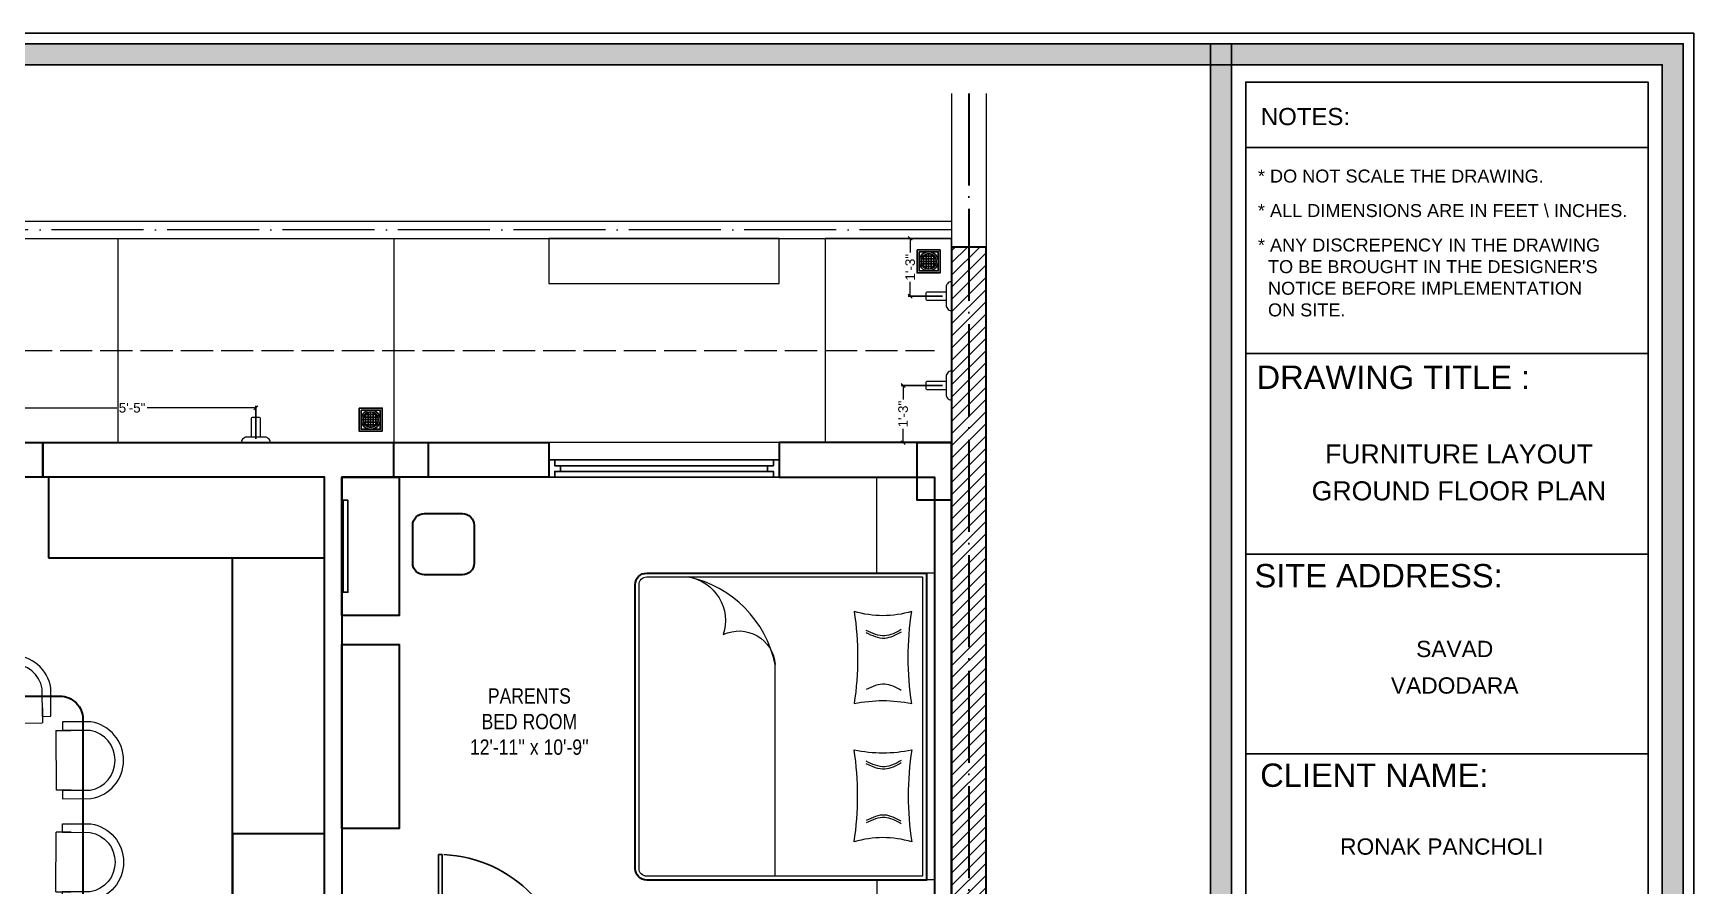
# Model space of a CAD drawing. Header units: millimetres. Extents: x 56222 to 3066687, y -650199 to -121287.
# Drawn here: x 147665.4 to 148098.4, y -178859.6 to -178637.4 of the extents above; entities that cross this region are included whole.
import ezdxf
from ezdxf.enums import TextEntityAlignment as Align

# ---------------------------------------------------------------- set-up
doc = ezdxf.new("R2010")
doc.units = ezdxf.units.MM
doc.header["$MEASUREMENT"] = 0
doc.header["$PDMODE"] = 35
doc.linetypes.add('ACAD_ISO02W100', pattern=[15, 12, -3])
doc.linetypes.add('ACAD_ISO04W100', pattern=[30, 24, -3, 0, -3])
doc.layers.get('Defpoints').update_dxf_attribs({"color": 220})
for name, color, linetype in [('AR DOOR', 40, 'Continuous'), ('AR ELE-5', 134, 'Continuous'), ('SANIT', 232, 'Continuous'), ('str coll', 6, 'Continuous')]:
    doc.layers.add(name, color=color, linetype=linetype)
for name, color, linetype, lineweight in [('COLUMN', 1, 'Continuous', 30), ('dim05', 1, 'Continuous', 13), ('FIRST FLOOR ( TEXT )', 7, 'Continuous', 9), ('FURNITUER', 250, 'Continuous', 13), ('FURNITURE', 32, 'Continuous', 9), ('GROUND FLOOR', 7, 'Continuous', 9), ('GROUND FLOOR  ( HATCH )', 251, 'Continuous', 9), ('GROUND FLOOR  ( PLINE )', 251, 'Continuous', 30), ('NAME PLATE', 7, 'Continuous', 25), ('wall', 7, 'Continuous', 30), ('X_PLOT', 1, 'Continuous', 9), ('XX~SLAB ( BEAM )~ ( DIM )', 7, 'Continuous', 9)]:
    doc.layers.add(name, color=color, linetype=linetype, lineweight=lineweight)
doc.layers.add('XX~SLAB ( PLINE )', color=251, linetype='Continuous', plot=False)
doc.styles.add('Arial', font='arial.ttf')
doc.styles.add('KATHA', font='swissc.ttf')
doc.styles.get("Standard").update_dxf_attribs({"font": 'arial.ttf', "height": 6})
doc.dimstyles.new('ISO-25', dxfattribs={"dimtxt": 2.5, "dimasz": 1, "dimexe": 0.5, "dimexo": 1, "dimtad": 0, "dimdec": 1, "dimlunit": 4, "dimtxsty": 'Standard', "dimblk": 'OBLIQUE', "dimcen": 2.5, "dimclrd": 1, "dimclre": 1, "dimclrt": 5, "dimadec": 0, "dimazin": 0, "dimtfac": 1, "dimtdec": 1, "dimtmove": 0, "dimatfit": 3, "dimfxl": 1, "dimlwd": -1, "dimarcsym": 0})

# ---------------------------------------------------------------- blocks, each defined once
blk = doc.blocks.new('LAYOUT FILE')
at = {"layer": 'NAME PLATE', "true_color": 0xd39e00}
h = blk.add_hatch(color=42, dxfattribs=at)
h.paths.add_polyline_path([(3346889.83, -513806.18), (3346889.83, -514260.7), (3347535.56, -514260.7), (3347535.56, -513806.18)])
h.paths.add_polyline_path([(3346894.36, -513810.71), (3347531.03, -513810.71), (3347531.03, -514256.17), (3346894.36, -514256.17)], flags=16)
blk.add_hatch(color=42, dxfattribs=at).paths.add_polyline_path([(3347433.6, -514256.17), (3347438.13, -514256.17), (3347438.13, -513806.18), (3347433.6, -513806.18)])
at = {"layer": 'NAME PLATE', "color": 42, "true_color": 0xd39e00}
for p, q in [((3347527.96, -513828.55), (3347441.2, -513828.55)), ((3347527.96, -513872.99), (3347441.2, -513872.99)), ((3347527.96, -513916.26), (3347441.2, -513916.26)), ((3347527.96, -513959.27), (3347441.2, -513959.27))]:
    blk.add_line(p, q, dxfattribs=at)
for points in [[(3346887.56, -513803.91), (3347537.83, -513803.91), (3347537.83, -514262.96), (3346887.56, -514262.96)], [(3346889.83, -513806.18), (3347535.56, -513806.18), (3347535.56, -514260.7), (3346889.83, -514260.7)], [(3347433.6, -514256.17), (3347433.6, -513806.18), (3347438.13, -513806.18), (3347438.13, -514256.17)], [(3346894.36, -513810.71), (3347531.03, -513810.71), (3347531.03, -514256.17), (3346894.36, -514256.17)], [(3347441.2, -514252.44), (3347441.2, -513814.44), (3347527.96, -513814.44), (3347527.96, -514252.44)]]:
    blk.add_lwpolyline(points, close=True, dxfattribs=at)
at = {"layer": 'NAME PLATE', "style": 'Arial'}
for s, height, p in [('NOTES:', 3.699, (3347454.07, -513823.73)), ('DRAWING TITLE : ', 5.0338, (3347474.01, -513880.61)), ('SITE ADDRESS:', 5.0338, (3347469.85, -513923.39)), ('CLIENT NAME:', 5.0338, (3347468.93, -513966.4))]:
    blk.add_text(s, height=height, dxfattribs=at).set_placement(p, align=Align.CENTER)
at = {"layer": 'NAME PLATE', "char_height": 2.7974, "width": 108.0765, "attachment_point": 1, "style": 'Arial'}
for s, insert in [('* DO NOT SCALE THE DRAWING.', (3347443.82, -513833.31, 0)), ('* ALL DIMENSIONS ARE IN FEET \\\\ INCHES.', (3347443.82, -513840.75, 0)), ("* ANY DISCREPENCY IN THE DRAWING \\P  TO BE BROUGHT IN THE DESIGNER'S\\P  NOTICE BEFORE IMPLEMENTATION \\P  ON SITE.", (3347443.82, -513848.18, 0))]:
    blk.add_mtext(s, dxfattribs=dict(at, insert=insert))
blk = doc.blocks.new('SD DSD')
at = {"layer": 'FURNITURE'}
for p, q in [((3348486.7, -514623.32), (3348486.68, -514619.42)), ((3348502.23, -514619.34), (3348502.25, -514623.25)), ((3348486.7, -514623.32), (3348502.25, -514623.25)), ((3348483.69, -514625.26), (3348479.79, -514625.25)), ((3348483.69, -514625.26), (3348483.66, -514640.81)), ((3348505.76, -514625.26), (3348509.66, -514625.25)), ((3348505.76, -514625.26), (3348505.79, -514640.81)), ((3348479.75, -514640.8), (3348483.66, -514640.81)), ((3348509.7, -514640.8), (3348505.79, -514640.81)), ((3348479.75, -514651.77), (3348483.66, -514651.76)), ((3348483.69, -514667.31), (3348483.66, -514651.76)), ((3348505.76, -514667.31), (3348505.79, -514651.76)), ((3348509.7, -514651.77), (3348505.79, -514651.76)), ((3348483.69, -514667.31), (3348479.79, -514667.32)), ((3348505.76, -514667.31), (3348509.66, -514667.32)), ((3348486.7, -514669.25), (3348486.68, -514673.16)), ((3348486.7, -514669.25), (3348502.25, -514669.32)), ((3348502.23, -514673.23), (3348502.25, -514669.32))]:
    blk.add_line(p, q, dxfattribs=at)
at = {"layer": 'FURNITURE', "flags": 128}
for points in [[(3348502.23, -514621.56), (3348504.46, -514621.55), (3348504.42, -514614.17, 0.853613), (3348484.42, -514614.22), (3348484.46, -514621.65), (3348486.68, -514621.64)], [(3348502.22, -514619.34), (3348502.23, -514621.56), (3348502.2, -514614.36, 0.835758), (3348486.65, -514614.39), (3348486.67, -514619.42), (3348486.68, -514621.64)], [(3348481.97, -514640.8), (3348481.97, -514643.02), (3348474.58, -514643.01, -0.853613), (3348474.58, -514623.01), (3348482.01, -514623.02), (3348482.01, -514625.25)], [(3348507.48, -514640.8), (3348507.48, -514643.02), (3348514.87, -514643.01, 0.853613), (3348514.87, -514623.01), (3348507.44, -514623.02), (3348507.44, -514625.25)], [(3348479.75, -514640.79), (3348481.97, -514640.8), (3348474.77, -514640.78, -0.835758), (3348474.76, -514625.23), (3348479.79, -514625.24), (3348482.01, -514625.25)], [(3348509.7, -514640.79), (3348507.48, -514640.8), (3348514.68, -514640.78, 0.835758), (3348514.69, -514625.23), (3348509.66, -514625.24), (3348507.44, -514625.25)], [(3348481.97, -514651.77), (3348481.97, -514649.55), (3348474.58, -514649.57, 0.853613), (3348474.58, -514669.57), (3348482.01, -514669.55), (3348482.01, -514667.32)], [(3348507.48, -514651.77), (3348507.48, -514649.55), (3348514.87, -514649.57, -0.853613), (3348514.87, -514669.57), (3348507.44, -514669.55), (3348507.44, -514667.32)], [(3348479.75, -514651.78), (3348481.97, -514651.77), (3348474.77, -514651.79, 0.835758), (3348474.76, -514667.34), (3348479.79, -514667.33), (3348482.01, -514667.33)], [(3348509.7, -514651.78), (3348507.48, -514651.77), (3348514.68, -514651.79, -0.835758), (3348514.69, -514667.34), (3348509.66, -514667.33), (3348507.44, -514667.33)], [(3348502.23, -514671.01), (3348504.46, -514671.02), (3348504.42, -514678.4, -0.853613), (3348484.42, -514678.36), (3348484.46, -514670.92), (3348486.68, -514670.93)], [(3348502.22, -514673.23), (3348502.23, -514671.01), (3348502.2, -514678.21, -0.835758), (3348486.65, -514678.18), (3348486.67, -514673.16), (3348486.68, -514670.93)]]:
    blk.add_lwpolyline(points, format="xyb", dxfattribs=at)
at = {"layer": 'FURNITURE', "lineweight": 30}
blk.add_lwpolyline([(3348506.78, -514676.29), (3348482.68, -514676.29, -0.414214), (3348476.68, -514670.29), (3348476.68, -514622.29, -0.414214), (3348482.68, -514616.29), (3348506.78, -514616.29, -0.414214), (3348512.78, -514622.29), (3348512.78, -514670.29, -0.414214)], format="xyb", close=True, dxfattribs=at)
blk = doc.blocks.new('*U20')
for points in [[(0, 0), (0, 1120), (30, 1120), (30, 0)], [(-40, 0), (0, 0), (0, -30), (10, -30), (10, -100), (-40, -100)], [(1160, 0), (1120, 0), (1120, -30), (1110, -30), (1110, -100), (1160, -100)]]:
    blk.add_lwpolyline(points, close=True)
at = {"layer": 'AR ELE-5', "linetype": 'ByBlock', "ltscale": 15}
blk.add_arc((-2, -1), 1122, 0.0347, 87.627, dxfattribs=at)
blk = doc.blocks.new('_Oblique')
at = {"layer": 'wall', "color": 0, "lineweight": -2}
blk.add_line((-0.5, -0.5), (0.5, 0.5), dxfattribs=at)
blk = doc.blocks.new('*D734')
at = {"layer": 'Defpoints', "color": 0, "lineweight": 30, "transparency": 16777216}
for p in [(147723.45, -178735.01), (147658.89, -178744.08), (147723.45, -178744.08)]:
    blk.add_point(p, dxfattribs=at)
at = {"layer": 'dim05', "color": 1, "linetype": 'Continuous', "lineweight": -2, "transparency": 16777216}
for p, q in [((147658.89, -178743.08), (147658.89, -178734.51)), ((147723.45, -178743.08), (147723.45, -178734.51))]:
    blk.add_line(p, q, dxfattribs=at)
at = {"layer": 'dim05', "color": 1, "linetype": 'Continuous', "transparency": 16777216}
for p, q in [((147658.89, -178735.01), (147687.22, -178735.01)), ((147723.45, -178735.01), (147695.12, -178735.01))]:
    blk.add_line(p, q, dxfattribs=at)
at = {"layer": 'dim05', "color": 1, "transparency": 16777216, "rotation": 180}
blk.add_blockref('_Oblique', (147658.89, -178735.01), dxfattribs=at)
at = {"layer": 'dim05', "color": 1, "transparency": 16777216}
blk.add_blockref('_Oblique', (147723.45, -178735.01), dxfattribs=at)
at = {"layer": 'dim05', "color": 5, "lineweight": 25, "transparency": 16777216, "insert": (147691.17, -178735.01), "char_height": 2.5, "attachment_point": 5, "style": 'Arial'}
blk.add_mtext('5\'-5"', dxfattribs=at)
blk = doc.blocks.new('NAHNYsquare')
at = {"color": 253}
for p, q in [((5, -2.99), (1, -2.99)), ((4.89, -2.32), (1.11, -2.32)), ((4.89, -3.65), (1.11, -3.65)), ((4.49, -1.65), (1.51, -1.65)), ((4.49, -4.32), (1.51, -4.32)), ((1.67, -4.48), (1.67, -1.49)), ((2.33, -4.87), (2.33, -1.1)), ((3, -0.99), (3, -4.99)), ((3.67, -4.87), (3.67, -1.1)), ((4.33, -4.48), (4.33, -1.49))]:
    blk.add_line(p, q, dxfattribs=at)
for points in [[(0, -5.99), (6, -5.99), (6, 0.01), (0, 0.01)], [(0.5, -5.49), (5.5, -5.49), (5.5, -0.49), (0.5, -0.49)]]:
    blk.add_lwpolyline(points, close=True)
for radius in [2.5, 2]:
    blk.add_circle((3, -2.99), radius)
blk = doc.blocks.new('*D735')
at = {"layer": 'Defpoints', "color": 0, "lineweight": 30, "transparency": 16777216}
for p in [(147903.48, -178729.19), (147892.23, -178744.08), (147904.22, -178744.08)]:
    blk.add_point(p, dxfattribs=at)
at = {"layer": 'dim05', "color": 1, "linetype": 'Continuous', "lineweight": -2, "transparency": 16777216}
for p, q in [((147902.48, -178729.19), (147891.73, -178729.19)), ((147903.22, -178744.08), (147891.73, -178744.08))]:
    blk.add_line(p, q, dxfattribs=at)
at = {"layer": 'dim05', "color": 1, "linetype": 'Continuous', "transparency": 16777216}
for p, q in [((147892.23, -178729.19), (147892.23, -178732.81)), ((147892.23, -178744.08), (147892.23, -178740.47))]:
    blk.add_line(p, q, dxfattribs=at)
at = {"layer": 'dim05', "color": 1, "transparency": 16777216}
for p, rotation in [((147892.23, -178729.19), 90), ((147892.23, -178744.08), 270)]:
    blk.add_blockref('_Oblique', p, dxfattribs=dict(at, rotation=rotation))
at = {"layer": 'dim05', "color": 5, "lineweight": 25, "transparency": 16777216, "insert": (147892.23, -178736.64), "char_height": 2.5, "attachment_point": 5, "rotation": 90, "style": 'Arial'}
blk.add_mtext('1\'-3"', dxfattribs=at)
blk = doc.blocks.new('*D736')
at = {"layer": 'Defpoints', "color": 0, "lineweight": 30, "transparency": 16777216}
for p in [(147904.89, -178690.83), (147894.07, -178705.89), (147903.48, -178705.89)]:
    blk.add_point(p, dxfattribs=at)
at = {"layer": 'dim05', "color": 1, "linetype": 'Continuous', "lineweight": -2, "transparency": 16777216}
for p, q in [((147903.89, -178690.83), (147893.57, -178690.83)), ((147902.48, -178705.89), (147893.57, -178705.89))]:
    blk.add_line(p, q, dxfattribs=at)
at = {"layer": 'dim05', "color": 1, "linetype": 'Continuous', "transparency": 16777216}
for p, q in [((147894.07, -178690.83), (147894.07, -178694.53)), ((147894.07, -178705.89), (147894.07, -178702.19))]:
    blk.add_line(p, q, dxfattribs=at)
at = {"layer": 'dim05', "color": 1, "transparency": 16777216}
for p, rotation in [((147894.07, -178690.83), 90), ((147894.07, -178705.89), 270)]:
    blk.add_blockref('_Oblique', p, dxfattribs=dict(at, rotation=rotation))
at = {"layer": 'dim05', "color": 5, "lineweight": 25, "transparency": 16777216, "insert": (147894.07, -178698.36), "char_height": 2.5, "attachment_point": 5, "rotation": 90, "style": 'Arial'}
blk.add_mtext('1\'-3"', dxfattribs=at)

msp = doc.modelspace()

# ---------------------------------------------------------------- hatches: boundary and pattern name
at = {"layer": 'GROUND FLOOR  ( HATCH )'}
h = msp.add_hatch(dxfattribs=at)
h.set_pattern_fill('ANSI31', color=6, scale=18, style=0)
h.set_pattern_definition([(45, (31373.2054, -16417.409), (-1.590990258, 1.590990258), [])])
h.paths.add_polyline_path([(147913.891, -178693.083), (147904.891, -178693.083), (147904.891, -179036.583), (147913.891, -179036.583)])

# ---------------------------------------------------------------- linework, layer by layer
at = {"color": 5}
msp.add_lwpolyline([(147746.258, -178759.084), (147747.434, -178759.084), (147747.434, -178783.092), (147746.258, -178783.092)], close=True, dxfattribs=at)
at = {"layer": 'COLUMN'}
for points in [[(147658.891, -178744.083), (147667.891, -178744.083), (147667.891, -178753.083), (147658.891, -178753.083)], [(147759.391, -178744.083), (147768.391, -178744.083), (147768.391, -178753.083), (147759.391, -178753.083)], [(147895.891, -178744.083), (147904.891, -178744.083), (147904.891, -178759.083), (147895.891, -178759.083)]]:
    msp.add_lwpolyline(points, close=True, dxfattribs=at)
at = {"layer": 'FURNITUER'}
for points in [[(147903.479, -178703.767), (147903.479, -178708.02, 0.4558181), (147904.805, -178709.663), (147904.891, -178709.663), (147904.891, -178702.125), (147904.805, -178702.125, 0.4558181)], [(147903.479, -178727.067), (147903.479, -178731.32, 0.4558181), (147904.805, -178732.963), (147904.891, -178732.963), (147904.891, -178725.425), (147904.805, -178725.425, 0.4558181)], [(147725.578, -178742.671), (147721.325, -178742.671, 0.4558181), (147719.682, -178743.997), (147719.682, -178744.083), (147727.221, -178744.083), (147727.221, -178743.997, 0.4558181)]]:
    msp.add_lwpolyline(points, format="xyb", close=True, dxfattribs=at)
for points in [[(147903.479, -178707.037), (147898.661, -178707.037, -0.4142136), (147898.25, -178706.626), (147898.25, -178705.162, -0.4142136), (147898.661, -178704.751), (147903.479, -178704.751)], [(147903.479, -178730.337), (147898.661, -178730.337, -0.4142136), (147898.25, -178729.926), (147898.25, -178728.462, -0.4142136), (147898.661, -178728.051), (147903.479, -178728.051)], [(147722.309, -178742.671), (147722.309, -178737.852, -0.4142136), (147722.719, -178737.442), (147724.184, -178737.442, -0.4142136), (147724.594, -178737.852), (147724.594, -178742.671)]]:
    msp.add_lwpolyline(points, format="xyb", dxfattribs=at)
at = {"layer": 'FURNITURE', "lineweight": 30}
for p, q in [((147669.391, -178753.083), (147669.391, -178774.083)), ((147669.391, -178774.083), (147741.391, -178774.083)), ((147717.391, -178882.083), (147717.391, -178774.083))]:
    msp.add_line(p, q, dxfattribs=at)
at = {"layer": 'FURNITURE'}
msp.add_line((147858.866, -178857.092), (147858.866, -178801.899), dxfattribs=at)
at = {"layer": 'FURNITURE', "lineweight": 30}
for points in [[(147745.891, -178753.083), (147760.832, -178753.083), (147760.832, -178789.11), (147745.891, -178789.11)], [(147745.891, -178796.702), (147760.832, -178796.702), (147760.832, -178844.671), (147745.891, -178844.671)], [(147717.391, -178882.083), (147741.391, -178882.083), (147741.391, -178846.082), (147717.391, -178846.082)]]:
    msp.add_lwpolyline(points, close=True, dxfattribs=at)
at = {"layer": 'FURNITURE'}
for points in [[(147900.391, -178778.092), (147885.391, -178778.092), (147885.391, -178753.083), (147900.391, -178753.083)], [(147900.391, -178858.075), (147885.391, -178858.075), (147885.391, -178882.083), (147900.391, -178882.083)]]:
    msp.add_lwpolyline(points, close=True, dxfattribs=at)
at = {"layer": 'FURNITURE', "lineweight": 30}
for points in [[(147767.368, -178762.574), (147777.336, -178762.574, -0.4142136), (147780.336, -178765.574), (147780.336, -178775.53, -0.4142136), (147777.336, -178778.53), (147767.368, -178778.53, -0.4142136), (147764.368, -178775.53), (147764.368, -178765.574, -0.4142136)], [(147822.362, -178855.092), (147822.362, -178781.092, -0.4142136), (147825.362, -178778.092), (147898.292, -178778.092), (147898.292, -178858.092), (147825.362, -178858.092, -0.4142136)]]:
    msp.add_lwpolyline(points, format="xyb", close=True, dxfattribs=at)
at = {"layer": 'FURNITURE'}
for points in [[(147823.362, -178855.092), (147823.362, -178781.092, -0.4142136), (147825.362, -178779.092), (147897.292, -178779.092), (147897.292, -178857.092), (147825.362, -178857.092, -0.4142136)], [(147845.344, -178794.103, -0.5279651), (147858.866, -178801.899, 0.2964894), (147836.223, -178779.092, -0.4593765), (147845.344, -178794.103)]]:
    msp.add_lwpolyline(points, format="xyb", close=True, dxfattribs=at)
at = {"layer": 'FURNITURE', "elevation": -0.005}
for points in [[(147879.472, -178812.083, -0.1005861), (147894.472, -178812.083, -0.0757258), (147894.472, -178788.083, -0.1489672), (147879.472, -178788.083, -0.0741156)], [(147879.472, -178824.164, 0.1005861), (147894.472, -178824.164, 0.0757258), (147894.472, -178848.164, 0.1489672), (147879.472, -178848.164, 0.0741156)]]:
    msp.add_lwpolyline(points, format="xyb", close=True, dxfattribs=at)
at = {"layer": 'FURNITURE'}
for points in [[(147891.733, -178792.824, -0.005), (147890.316, -178793.596, -0.005), (147887.322, -178795.227, -0.005), (147884.206, -178793.786, -0.005), (147882.564, -178793.028, -0.005)], [(147891.733, -178793.469, -0.005), (147890.316, -178794.241, -0.005), (147887.322, -178795.872, -0.005), (147884.206, -178794.431, -0.005), (147882.564, -178793.673, -0.005)], [(147891.733, -178808.66, -0.005), (147890.316, -178807.888, -0.005), (147887.322, -178806.257, -0.005), (147884.206, -178807.698, -0.005), (147882.564, -178808.457, -0.005)], [(147891.733, -178826.941, -0.005), (147890.316, -178827.713, -0.005), (147887.322, -178829.344, -0.005), (147884.206, -178827.903, -0.005), (147882.564, -178827.145, -0.005)], [(147891.733, -178827.586, -0.005), (147890.316, -178828.358, -0.005), (147887.322, -178829.989, -0.005), (147884.206, -178828.548, -0.005), (147882.564, -178827.789, -0.005)], [(147891.733, -178842.777, -0.005), (147890.316, -178842.005, -0.005), (147887.322, -178840.374, -0.005), (147884.206, -178841.815, -0.005), (147882.564, -178842.574, -0.005)], [(147891.733, -178843.422, -0.005), (147890.316, -178842.65, -0.005), (147887.322, -178841.019, -0.005), (147884.206, -178842.46, -0.005), (147882.564, -178843.218, -0.005)]]:
    msp.add_open_spline(points, degree=3, knots=[0, 0, 0, 0, 4.5779171, 9.671137, 9.671137, 9.671137, 9.671137], dxfattribs=at)
at = {"layer": 'GROUND FLOOR'}
for p, q in [((147904.891, -178653.034), (147904.891, -179173.967)), ((147904.891, -178653.034), (147904.891, -178744.083)), ((147913.891, -178653.034), (147913.891, -179173.967)), ((147404.641, -178686.333), (147904.891, -178686.333)), ((147409.141, -178690.833), (147904.891, -178690.833)), ((147904.891, -178744.083), (147504.391, -178744.083)), ((147667.891, -178744.083), (147667.891, -178753.083)), ((147799.891, -178744.083), (147799.891, -178753.083)), ((147859.891, -178744.083), (147859.891, -178753.083)), ((147741.391, -178753.083), (147658.891, -178753.083)), ((147741.391, -178753.083), (147741.391, -178882.083)), ((147895.891, -178753.083), (147745.891, -178753.083)), ((147745.891, -178753.083), (147745.891, -178882.083))]:
    msp.add_line(p, q, dxfattribs=at)
at = {"layer": 'GROUND FLOOR', "color": 1, "linetype": 'ACAD_ISO04W100'}
msp.add_line((147909.391, -178653.034), (147909.391, -179036.583), dxfattribs=at)
msp.add_lwpolyline([(147904.891, -178688.583), (147406.891, -178688.583), (147406.891, -179151.083), (147904.891, -179151.083)], dxfattribs=at)
at = {"layer": 'GROUND FLOOR', "color": 6, "lineweight": 30}
msp.add_lwpolyline([(147913.891, -178693.083), (147904.891, -178693.083), (147904.891, -179036.583), (147913.891, -179036.583)], close=True, dxfattribs=at)
at = {"layer": 'GROUND FLOOR', "linetype": 'ACAD_ISO02W100', "ltscale": 0.7}
msp.add_lwpolyline([(147504.391, -178720.083), (147900.391, -178720.083)], dxfattribs=at)
at = {"layer": 'GROUND FLOOR  ( PLINE )'}
for points in [[(147667.891, -178744.083), (147799.891, -178744.083), (147799.891, -178753.083), (147745.891, -178753.083), (147745.891, -178882.083), (147769.891, -178882.083), (147769.891, -178886.583), (147717.391, -178886.583), (147717.391, -178882.083), (147741.391, -178882.083), (147741.391, -178753.083), (147667.891, -178753.083)], [(147904.891, -178744.083), (147859.891, -178744.083), (147859.891, -178753.083), (147900.391, -178753.083), (147900.391, -178882.083), (147864.395, -178882.082), (147864.395, -178886.582), (147895.891, -178886.583), (147895.891, -179014.083), (147862.891, -179014.083), (147862.891, -179018.583), (147895.891, -179018.583), (147895.891, -179036.583), (147904.891, -179036.583)]]:
    msp.add_lwpolyline(points, close=True, dxfattribs=at)
at = {"layer": 'X_PLOT', "linetype": 'ACAD_ISO04W100', "lineweight": 30}
msp.add_line((147909.391, -178653.034), (147909.391, -179148.833), dxfattribs=at)
at = {"layer": 'XX~SLAB ( BEAM )~ ( DIM )'}
for points in [[(147759.391, -178744.083), (147687.511, -178744.083), (147687.511, -178690.833), (147759.391, -178690.833)], [(147859.891, -178690.833), (147799.891, -178690.833), (147799.891, -178702.6), (147859.891, -178702.6)], [(147871.891, -178744.083), (147904.891, -178744.083), (147904.891, -178690.833), (147871.891, -178690.833)]]:
    msp.add_lwpolyline(points, close=True, dxfattribs=at)
at = {"layer": 'XX~SLAB ( PLINE )'}
msp.add_lwpolyline([(147859.891, -178748.583), (147858.391, -178748.583), (147858.391, -178750.083), (147856.891, -178750.083), (147856.891, -178751.583), (147802.891, -178751.583), (147802.891, -178750.083), (147801.391, -178750.083), (147801.391, -178748.583), (147799.891, -178748.583), (147799.891, -178753.083), (147801.391, -178753.083), (147801.391, -178751.583), (147802.891, -178751.583), (147802.891, -178750.083), (147856.891, -178750.083), (147856.891, -178751.583), (147858.391, -178751.583), (147858.391, -178753.083), (147859.891, -178753.083), (147859.891, -178748.583), (147799.891, -178748.583), (147799.891, -178753.083), (147859.891, -178753.083)], close=True, dxfattribs=at)

# ---------------------------------------------------------------- block references
at = {"layer": 'AR DOOR', "linetype": 'ByBlock', "lineweight": -2, "extrusion": (0, 0, -1), "xscale": -0.02999999999997555, "yscale": 0.02999999999997555, "zscale": -0.02999999999997555}
msp.add_blockref('*U20', (-147771.091, -178885.083), dxfattribs=at)
at = {"layer": 'NAME PLATE', "lineweight": 0, "xscale": 1.209046105522275, "yscale": 1.209046105522275, "zscale": 1.209046105522275}
msp.add_blockref('LAYOUT FILE', (-3899229.164, 442575.266, 0.126), dxfattribs=at)
at = {"layer": 'SANIT', "linetype": 'ByBlock', "rotation": 270}
for p in [(147901.877, -178693.833), (147756.377, -178735.083)]:
    msp.add_blockref('NAHNYsquare', p, dxfattribs=at)
at = {"layer": 'str coll', "lineweight": 35}
msp.add_blockref('SD DSD', (-3200834.438, 335806.126), dxfattribs=at)

# ---------------------------------------------------------------- texts
at = {"layer": 'FIRST FLOOR ( TEXT )', "insert": (147794.77, -178816.815), "char_height": 4, "attachment_point": 5, "style": 'KATHA'}
msp.add_mtext("PARENTS \\PBED ROOM\\P12'-11'' x 10'-9''", dxfattribs=at)
at = {"layer": 'NAME PLATE', "style": 'Arial'}
for s, height, p in [('FURNITURE LAYOUT', 4.97292, (148037.173, -178749.514, 0.126)), ('GROUND FLOOR PLAN', 4.97292, (148037.173, -178759.13, 0.126)), (' SAVAD ', 4.2457, (148036.071, -178799.978, 0.126)), ('VADODARA', 4.2457, (148036.071, -178809.509, 0.126)), ('RONAK PANCHOLI    ', 4.24568, (148036.009, -178851.49, 0.126))]:
    msp.add_text(s, height=height, dxfattribs=at).set_placement(p, align=Align.CENTER)

# ---------------------------------------------------------------- dimensions: what is measured, and where the dimension line sits
at = {"layer": 'dim05', "color": 27, "lineweight": 25, "true_color": 0x7d5120}
for base, p1, p2, picture, middle in [((147894.066, -178705.894), (147904.891, -178690.833), (147903.479, -178705.894), '*D736', (147894.066, -178698.364)), ((147892.234, -178744.083), (147903.479, -178729.194), (147904.216, -178744.083), '*D735', (147892.234, -178736.639))]:
    dim = msp.add_linear_dim(base=base, p1=p1, p2=p2, angle=90, dimstyle='ISO-25', override={"dimdec": 0, "dimtxsty": 'Arial'}, dxfattribs=at)
    dim.commit()
    dim.dimension.update_dxf_attribs({"geometry": picture, "text_midpoint": middle})
dim = msp.add_linear_dim(base=(147723.451, -178735.006), p1=(147658.891, -178744.083), p2=(147723.451, -178744.083), dimstyle='ISO-25', override={"dimdec": 0, "dimtxsty": 'Arial'}, dxfattribs=at)
dim.commit()
dim.dimension.update_dxf_attribs({"geometry": '*D734', "text_midpoint": (147691.171, -178735.006)})

doc.saveas('drawing.dxf')
